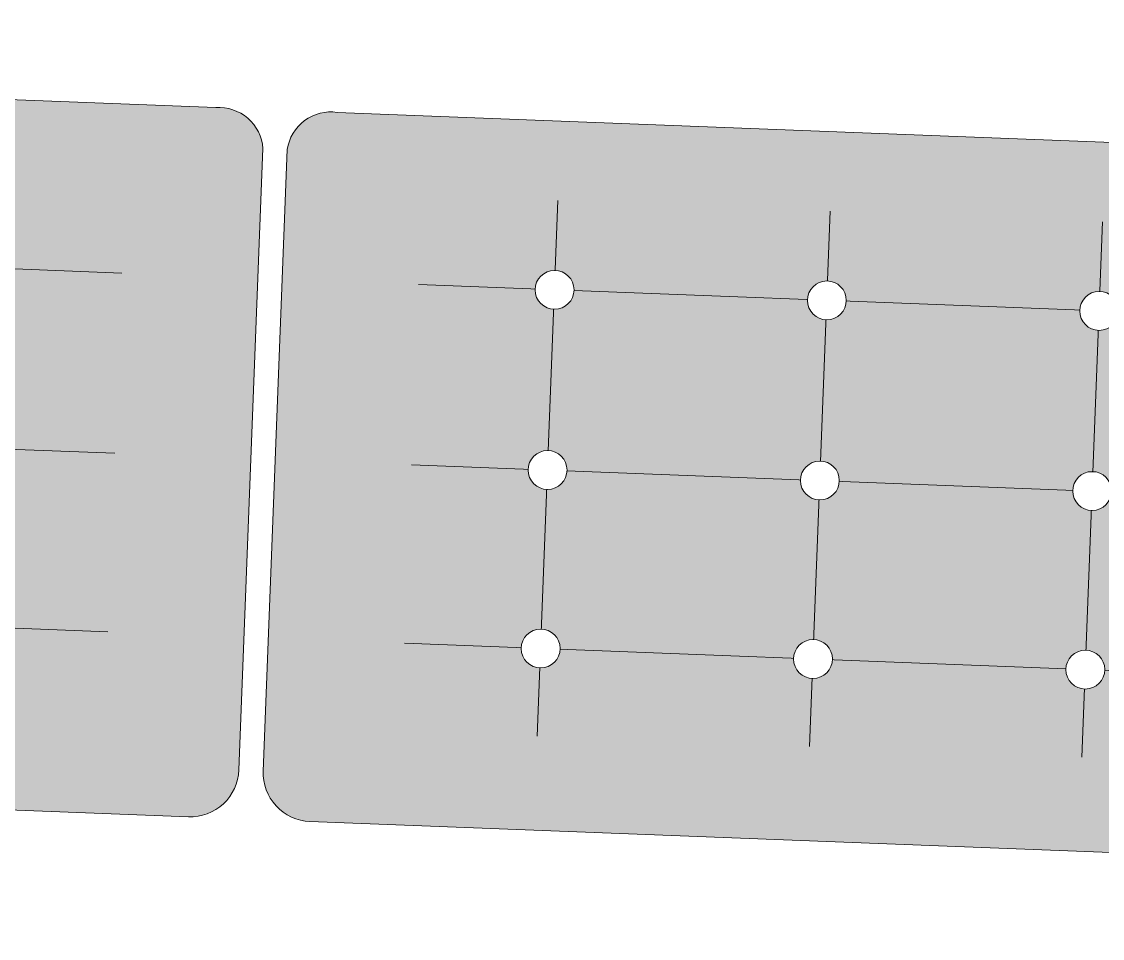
# Model space of a CAD drawing. Header units: millimetres. Extents: x 37982 to 83307, y -4479 to 56252.
# Drawn here: x 49845 to 50957, y 18488 to 19432 of the extents above; entities that cross this region are included whole.
import ezdxf

# ---------------------------------------------------------------- set-up
doc = ezdxf.new("R2010")
doc.units = ezdxf.units.MM
doc.header["$MEASUREMENT"] = 0
doc.layers.add('FIXT-JNRY-PART', color=42, linetype='Continuous', lineweight=0)
doc.layers.add('FURN-PLNT', color=211, linetype='Continuous', lineweight=0)

# ---------------------------------------------------------------- blocks, each defined once
blk = doc.blocks.new('*U41')
at = {"linetype": 'ByBlock', "lineweight": -2}
blk.add_hatch(color=7, dxfattribs=at).paths.add_polyline_path([(-828.1, 349.7, -0.414214), (-776.6, 387.8), (809.2, 326.5, -0.414214), (857.6, 284.6), (832.9, -354.9, -0.414214), (781, -403), (-804.8, -341.7, -0.414214), (-852.8, -289.8)])
at = {"color": 0, "linetype": 'ByBlock', "lineweight": -2}
for p, q in [((-549.6, 297.1), (-570.9, -253.8)), ((-269.5, 286.3), (-290.8, -264.6)), ((10.6, 275.4), (-10.6, -275.4)), ((-693.2, 210.7), (707.4, 156.6)), ((-700.4, 25.3), (700.2, -28.8)), ((-707.5, -158.3), (693.1, -212.4))]:
    blk.add_line(p, q, dxfattribs=at)
at = {"color": 0, "linetype": 'ByBlock', "lineweight": -2, "flags": 128}
blk.add_lwpolyline([(-828.1, 349.7, -0.414214), (-776.6, 387.8), (809.2, 326.5, -0.414214), (857.6, 284.6), (832.9, -354.9, -0.414214), (781, -403), (-804.8, -341.7, -0.414214), (-852.8, -289.8), (-828.1, 349.7)], format="xyb", close=True, dxfattribs=at)
at = {"color": 0, "linetype": 'ByBlock', "lineweight": -2}
for points in [[(-533.2, 204.5), (-533.1, 205.8), (-533.2, 207), (-533.4, 208.3), (-533.6, 209.5), (-533.9, 210.7), (-534.3, 211.9), (-534.7, 213.1), (-535.3, 214.2), (-535.8, 215.3), (-536.5, 216.4), (-537.2, 217.4), (-538, 218.4), (-538.9, 219.3), (-539.8, 220.2), (-540.8, 221), (-541.8, 221.7), (-542.8, 222.4), (-543.9, 223), (-545.1, 223.6), (-546.2, 224), (-547.4, 224.4), (-548.6, 224.8), (-549.9, 225), (-551.1, 225.2), (-552.4, 225.3), (-553.6, 225.3), (-554.9, 225.2), (-556.1, 225), (-557.4, 224.8), (-558.6, 224.5), (-559.8, 224.1), (-560.9, 223.7), (-562.1, 223.2), (-563.2, 222.6), (-564.3, 221.9), (-565.3, 221.2), (-566.3, 220.4), (-567.2, 219.5), (-568, 218.6), (-568.8, 217.6), (-569.6, 216.6), (-570.3, 215.6), (-570.9, 214.5), (-571.4, 213.3), (-571.9, 212.2), (-572.3, 211), (-572.6, 209.8), (-572.9, 208.5), (-573, 207.3), (-573.1, 206), (-573.1, 204.8), (-573.1, 203.5), (-572.9, 202.3), (-572.7, 201), (-572.4, 199.8), (-572, 198.6), (-571.5, 197.5), (-571, 196.3), (-570.4, 195.2), (-569.8, 194.1), (-569, 193.1), (-568.2, 192.2), (-567.4, 191.2), (-566.5, 190.4), (-565.5, 189.6), (-564.5, 188.8), (-563.4, 188.1), (-562.3, 187.5), (-561.2, 187), (-560, 186.5), (-558.9, 186.1), (-557.6, 185.8), (-556.4, 185.5), (-555.2, 185.4), (-553.9, 185.3), (-552.7, 185.3), (-551.4, 185.3), (-550.1, 185.5), (-548.9, 185.7), (-547.7, 186), (-546.5, 186.4), (-545.3, 186.9), (-544.2, 187.4), (-543.1, 188), (-542, 188.6), (-541, 189.4), (-540, 190.2), (-539.1, 191), (-538.2, 191.9), (-537.4, 192.9), (-536.7, 193.9), (-536, 195), (-535.4, 196.1), (-534.8, 197.2), (-534.4, 198.4), (-534, 199.6), (-533.6, 200.8), (-533.4, 202)], [(-253, 193.7), (-253, 194.9), (-253.1, 196.2), (-253.2, 197.4), (-253.5, 198.7), (-253.8, 199.9), (-254.2, 201.1), (-254.6, 202.3), (-255.1, 203.4), (-255.7, 204.5), (-256.4, 205.6), (-257.1, 206.6), (-257.9, 207.6), (-258.8, 208.5), (-259.7, 209.4), (-260.6, 210.2), (-261.7, 210.9), (-262.7, 211.6), (-263.8, 212.2), (-264.9, 212.7), (-266.1, 213.2), (-267.3, 213.6), (-268.5, 213.9), (-269.7, 214.2), (-271, 214.3), (-272.2, 214.4), (-273.5, 214.4), (-274.8, 214.4), (-276, 214.2), (-277.2, 214), (-278.5, 213.7), (-279.7, 213.3), (-280.8, 212.9), (-282, 212.3), (-283.1, 211.7), (-284.1, 211.1), (-285.2, 210.3), (-286.1, 209.5), (-287.1, 208.7), (-287.9, 207.8), (-288.7, 206.8), (-289.5, 205.8), (-290.2, 204.7), (-290.8, 203.7), (-291.3, 202.5), (-291.8, 201.4), (-292.2, 200.2), (-292.5, 198.9), (-292.8, 197.7), (-292.9, 196.5), (-293, 195.2), (-293, 194), (-292.9, 192.7), (-292.8, 191.5), (-292.6, 190.2), (-292.3, 189), (-291.9, 187.8), (-291.4, 186.6), (-290.9, 185.5), (-290.3, 184.4), (-289.6, 183.3), (-288.9, 182.3), (-288.1, 181.3), (-287.3, 180.4), (-286.4, 179.5), (-285.4, 178.7), (-284.4, 178), (-283.3, 177.3), (-282.2, 176.7), (-281.1, 176.1), (-279.9, 175.7), (-278.7, 175.3), (-277.5, 175), (-276.3, 174.7), (-275, 174.5), (-273.8, 174.5), (-272.5, 174.4), (-271.3, 174.5), (-270, 174.7), (-268.8, 174.9), (-267.6, 175.2), (-266.4, 175.6), (-265.2, 176), (-264.1, 176.6), (-263, 177.2), (-261.9, 177.8), (-260.9, 178.6), (-259.9, 179.3), (-259, 180.2), (-258.1, 181.1), (-257.3, 182.1), (-256.6, 183.1), (-255.9, 184.1), (-255.3, 185.2), (-254.7, 186.4), (-254.3, 187.5), (-253.9, 188.7), (-253.5, 189.9), (-253.3, 191.2)], [(27.1, 182.8), (27.1, 184.1), (27, 185.4), (26.9, 186.6), (26.6, 187.8), (26.3, 189.1), (26, 190.3), (25.5, 191.4), (25, 192.6), (24.4, 193.7), (23.7, 194.7), (23, 195.8), (22.2, 196.7), (21.3, 197.7), (20.4, 198.5), (19.5, 199.3), (18.5, 200.1), (17.4, 200.8), (16.3, 201.4), (15.2, 201.9), (14, 202.4), (12.8, 202.8), (11.6, 203.1), (10.4, 203.3), (9.1, 203.5), (7.9, 203.6), (6.6, 203.6), (5.4, 203.5), (4.1, 203.4), (2.9, 203.2), (1.7, 202.9), (0.5, 202.5), (-0.7, 202), (-1.9, 201.5), (-3, 200.9), (-4, 200.2), (-5, 199.5), (-6, 198.7), (-6.9, 197.9), (-7.8, 197), (-8.6, 196), (-9.4, 195), (-10, 193.9), (-10.7, 192.8), (-11.2, 191.7), (-11.7, 190.5), (-12.1, 189.3), (-12.4, 188.1), (-12.6, 186.9), (-12.8, 185.6), (-12.9, 184.4), (-12.9, 183.1), (-12.8, 181.9), (-12.7, 180.6), (-12.5, 179.4), (-12.1, 178.2), (-11.8, 177), (-11.3, 175.8), (-10.8, 174.7), (-10.2, 173.6), (-9.5, 172.5), (-8.8, 171.5), (-8, 170.5), (-7.1, 169.6), (-6.2, 168.7), (-5.3, 167.9), (-4.3, 167.2), (-3.2, 166.5), (-2.1, 165.9), (-1, 165.3), (0.2, 164.9), (1.4, 164.5), (2.6, 164.1), (3.8, 163.9), (5.1, 163.7), (6.3, 163.6), (7.6, 163.6), (8.8, 163.7), (10.1, 163.8), (11.3, 164.1), (12.5, 164.4), (13.7, 164.8), (14.9, 165.2), (16, 165.7), (17.2, 166.3), (18.2, 167), (19.2, 167.7), (20.2, 168.5), (21.1, 169.4), (22, 170.3), (22.8, 171.2), (23.6, 172.3), (24.2, 173.3), (24.9, 174.4), (25.4, 175.5), (25.9, 176.7), (26.3, 177.9), (26.6, 179.1), (26.8, 180.3)], [(-540.3, 19.1), (-540.3, 20.4), (-540.4, 21.6), (-540.5, 22.9), (-540.7, 24.1), (-541.1, 25.3), (-541.4, 26.5), (-541.9, 27.7), (-542.4, 28.9), (-543, 30), (-543.7, 31), (-544.4, 32), (-545.2, 33), (-546.1, 33.9), (-547, 34.8), (-547.9, 35.6), (-548.9, 36.4), (-550, 37), (-551.1, 37.7), (-552.2, 38.2), (-553.4, 38.7), (-554.6, 39.1), (-555.8, 39.4), (-557, 39.6), (-558.3, 39.8), (-559.5, 39.9), (-560.8, 39.9), (-562, 39.8), (-563.3, 39.7), (-564.5, 39.5), (-565.7, 39.1), (-566.9, 38.8), (-568.1, 38.3), (-569.2, 37.8), (-570.4, 37.2), (-571.4, 36.5), (-572.4, 35.8), (-573.4, 35), (-574.3, 34.1), (-575.2, 33.2), (-576, 32.3), (-576.8, 31.3), (-577.4, 30.2), (-578.1, 29.1), (-578.6, 28), (-579.1, 26.8), (-579.5, 25.6), (-579.8, 24.4), (-580, 23.2), (-580.2, 21.9), (-580.3, 20.7), (-580.3, 19.4), (-580.2, 18.2), (-580.1, 16.9), (-579.8, 15.7), (-579.5, 14.5), (-579.2, 13.3), (-578.7, 12.1), (-578.2, 11), (-577.6, 9.8), (-576.9, 8.8), (-576.2, 7.8), (-575.4, 6.8), (-574.5, 5.9), (-573.6, 5), (-572.7, 4.2), (-571.7, 3.4), (-570.6, 2.8), (-569.5, 2.1), (-568.4, 1.6), (-567.2, 1.1), (-566, 0.7), (-564.8, 0.4), (-563.6, 0.2), (-562.3, 0), (-561.1, -0.1), (-559.8, -0.1), (-558.6, 0), (-557.3, 0.1), (-556.1, 0.4), (-554.9, 0.7), (-553.7, 1), (-552.5, 1.5), (-551.3, 2), (-550.2, 2.6), (-549.2, 3.3), (-548.2, 4), (-547.2, 4.8), (-546.3, 5.7), (-545.4, 6.6), (-544.6, 7.5), (-543.8, 8.5), (-543.2, 9.6), (-542.5, 10.7), (-542, 11.8), (-541.5, 13), (-541.1, 14.2), (-540.8, 15.4), (-540.6, 16.6)], [(-260.2, 8.3), (-260.2, 9.6), (-260.3, 10.8), (-260.4, 12.1), (-260.6, 13.3), (-260.9, 14.5), (-261.3, 15.7), (-261.8, 16.9), (-262.3, 18), (-262.9, 19.1), (-263.6, 20.2), (-264.3, 21.2), (-265.1, 22.2), (-265.9, 23.1), (-266.8, 24), (-267.8, 24.8), (-268.8, 25.5), (-269.9, 26.2), (-271, 26.8), (-272.1, 27.4), (-273.3, 27.8), (-274.5, 28.2), (-275.7, 28.6), (-276.9, 28.8), (-278.2, 29), (-279.4, 29.1), (-280.7, 29.1), (-281.9, 29), (-283.2, 28.9), (-284.4, 28.6), (-285.6, 28.3), (-286.8, 27.9), (-288, 27.5), (-289.1, 27), (-290.2, 26.4), (-291.3, 25.7), (-292.3, 25), (-293.3, 24.2), (-294.2, 23.3), (-295.1, 22.4), (-295.9, 21.4), (-296.6, 20.4), (-297.3, 19.4), (-297.9, 18.3), (-298.5, 17.2), (-299, 16), (-299.3, 14.8), (-299.7, 13.6), (-299.9, 12.3), (-300.1, 11.1), (-300.2, 9.9), (-300.2, 8.6), (-300.1, 7.3), (-300, 6.1), (-299.7, 4.9), (-299.4, 3.6), (-299, 2.4), (-298.6, 1.3), (-298.1, 0.1), (-297.5, -1), (-296.8, -2), (-296.1, -3.1), (-295.3, -4), (-294.4, -5), (-293.5, -5.8), (-292.6, -6.6), (-291.5, -7.4), (-290.5, -8.1), (-289.4, -8.7), (-288.3, -9.2), (-287.1, -9.7), (-285.9, -10.1), (-284.7, -10.4), (-283.5, -10.7), (-282.2, -10.8), (-281, -10.9), (-279.7, -10.9), (-278.4, -10.8), (-277.2, -10.7), (-276, -10.5), (-274.7, -10.2), (-273.5, -9.8), (-272.4, -9.3), (-271.2, -8.8), (-270.1, -8.2), (-269.1, -7.5), (-268, -6.8), (-267.1, -6), (-266.1, -5.2), (-265.3, -4.3), (-264.5, -3.3), (-263.7, -2.3), (-263, -1.2), (-262.4, -0.1), (-261.9, 1), (-261.4, 2.2), (-261, 3.4), (-260.7, 4.6), (-260.5, 5.8)], [(19.9, -2.5), (19.9, -1.3), (19.9, 0), (19.7, 1.2), (19.5, 2.5), (19.2, 3.7), (18.8, 4.9), (18.3, 6.1), (17.8, 7.2), (17.2, 8.3), (16.6, 9.4), (15.8, 10.4), (15, 11.4), (14.2, 12.3), (13.3, 13.2), (12.3, 14), (11.3, 14.7), (10.2, 15.4), (9.1, 16), (8, 16.6), (6.8, 17), (5.7, 17.4), (4.4, 17.7), (3.2, 18), (2, 18.2), (0.7, 18.2), (-0.6, 18.2), (-1.8, 18.2), (-3.1, 18), (-4.3, 17.8), (-5.5, 17.5), (-6.7, 17.1), (-7.9, 16.7), (-9, 16.1), (-10.1, 15.5), (-11.2, 14.9), (-12.2, 14.1), (-13.2, 13.4), (-14.1, 12.5), (-15, 11.6), (-15.8, 10.6), (-16.5, 9.6), (-17.2, 8.6), (-17.8, 7.5), (-18.4, 6.3), (-18.8, 5.2), (-19.2, 4), (-19.6, 2.8), (-19.8, 1.5), (-20, 0.3), (-20.1, -1), (-20.1, -2.2), (-20, -3.5), (-19.8, -4.7), (-19.6, -6), (-19.3, -7.2), (-18.9, -8.4), (-18.5, -9.6), (-18, -10.7), (-17.4, -11.8), (-16.7, -12.9), (-16, -13.9), (-15.2, -14.9), (-14.3, -15.8), (-13.4, -16.7), (-12.4, -17.5), (-11.4, -18.2), (-10.4, -18.9), (-9.3, -19.5), (-8.1, -20), (-7, -20.5), (-5.8, -20.9), (-4.6, -21.2), (-3.3, -21.5), (-2.1, -21.6), (-0.8, -21.7), (0.4, -21.7), (1.7, -21.7), (2.9, -21.5), (4.2, -21.3), (5.4, -21), (6.6, -20.6), (7.7, -20.2), (8.9, -19.6), (10, -19), (11.1, -18.4), (12.1, -17.6), (13.1, -16.8), (14, -16), (14.8, -15.1), (15.6, -14.1), (16.4, -13.1), (17.1, -12.1), (17.7, -11), (18.2, -9.8), (18.7, -8.7), (19.1, -7.5), (19.4, -6.3), (19.7, -5)], [(-547.4, -164.5), (-547.4, -163.2), (-547.5, -162), (-547.6, -160.7), (-547.8, -159.5), (-548.1, -158.3), (-548.5, -157.1), (-549, -155.9), (-549.5, -154.8), (-550.1, -153.7), (-550.8, -152.6), (-551.5, -151.6), (-552.3, -150.6), (-553.2, -149.7), (-554.1, -148.8), (-555, -148), (-556, -147.3), (-557.1, -146.6), (-558.2, -146), (-559.3, -145.4), (-560.5, -144.9), (-561.7, -144.5), (-562.9, -144.2), (-564.1, -144), (-565.4, -143.8), (-566.6, -143.7), (-567.9, -143.7), (-569.1, -143.8), (-570.4, -143.9), (-571.6, -144.2), (-572.8, -144.5), (-574, -144.8), (-575.2, -145.3), (-576.3, -145.8), (-577.5, -146.4), (-578.5, -147.1), (-579.5, -147.8), (-580.5, -148.6), (-581.4, -149.5), (-582.3, -150.4), (-583.1, -151.3), (-583.9, -152.4), (-584.5, -153.4), (-585.1, -154.5), (-585.7, -155.6), (-586.2, -156.8), (-586.6, -158), (-586.9, -159.2), (-587.1, -160.4), (-587.3, -161.7), (-587.4, -162.9), (-587.4, -164.2), (-587.3, -165.5), (-587.2, -166.7), (-586.9, -167.9), (-586.6, -169.2), (-586.3, -170.4), (-585.8, -171.5), (-585.3, -172.7), (-584.7, -173.8), (-584, -174.8), (-583.3, -175.9), (-582.5, -176.8), (-581.6, -177.8), (-580.7, -178.6), (-579.8, -179.4), (-578.8, -180.2), (-577.7, -180.9), (-576.6, -181.5), (-575.5, -182), (-574.3, -182.5), (-573.1, -182.9), (-571.9, -183.2), (-570.7, -183.4), (-569.4, -183.6), (-568.2, -183.7), (-566.9, -183.7), (-565.7, -183.6), (-564.4, -183.5), (-563.2, -183.3), (-562, -183), (-560.8, -182.6), (-559.6, -182.1), (-558.4, -181.6), (-557.3, -181), (-556.3, -180.3), (-555.3, -179.6), (-554.3, -178.8), (-553.4, -178), (-552.5, -177), (-551.7, -176.1), (-550.9, -175.1), (-550.3, -174), (-549.6, -172.9), (-549.1, -171.8), (-548.6, -170.6), (-548.2, -169.4), (-547.9, -168.2), (-547.7, -167)], [(-267.3, -175.3), (-267.3, -174.1), (-267.4, -172.8), (-267.5, -171.6), (-267.7, -170.3), (-268, -169.1), (-268.4, -167.9), (-268.9, -166.7), (-269.4, -165.6), (-270, -164.5), (-270.7, -163.4), (-271.4, -162.4), (-272.2, -161.4), (-273, -160.5), (-273.9, -159.6), (-274.9, -158.8), (-275.9, -158.1), (-277, -157.4), (-278.1, -156.8), (-279.2, -156.2), (-280.4, -155.8), (-281.6, -155.4), (-282.8, -155.1), (-284, -154.8), (-285.3, -154.6), (-286.5, -154.6), (-287.8, -154.5), (-289, -154.6), (-290.3, -154.8), (-291.5, -155), (-292.7, -155.3), (-293.9, -155.7), (-295.1, -156.1), (-296.2, -156.7), (-297.3, -157.3), (-298.4, -157.9), (-299.4, -158.6), (-300.4, -159.4), (-301.3, -160.3), (-302.2, -161.2), (-303, -162.2), (-303.7, -163.2), (-304.4, -164.2), (-305, -165.3), (-305.6, -166.5), (-306, -167.6), (-306.4, -168.8), (-306.8, -170), (-307, -171.3), (-307.2, -172.5), (-307.3, -173.8), (-307.3, -175), (-307.2, -176.3), (-307.1, -177.5), (-306.8, -178.8), (-306.5, -180), (-306.1, -181.2), (-305.7, -182.4), (-305.2, -183.5), (-304.6, -184.6), (-303.9, -185.7), (-303.2, -186.7), (-302.4, -187.7), (-301.5, -188.6), (-300.6, -189.4), (-299.7, -190.3), (-298.6, -191), (-297.6, -191.7), (-296.5, -192.3), (-295.4, -192.8), (-294.2, -193.3), (-293, -193.7), (-291.8, -194), (-290.6, -194.3), (-289.3, -194.4), (-288.1, -194.5), (-286.8, -194.5), (-285.5, -194.5), (-284.3, -194.3), (-283.1, -194.1), (-281.8, -193.8), (-280.6, -193.4), (-279.5, -193), (-278.3, -192.4), (-277.2, -191.8), (-276.2, -191.2), (-275.1, -190.4), (-274.2, -189.6), (-273.2, -188.8), (-272.4, -187.9), (-271.6, -186.9), (-270.8, -185.9), (-270.1, -184.8), (-269.5, -183.7), (-269, -182.6), (-268.5, -181.5), (-268.1, -180.3), (-267.8, -179), (-267.5, -177.8)], [(12.8, -186.1), (12.8, -184.9), (12.8, -183.6), (12.6, -182.4), (12.4, -181.1), (12.1, -179.9), (11.7, -178.7), (11.2, -177.6), (10.7, -176.4), (10.1, -175.3), (9.5, -174.2), (8.7, -173.2), (7.9, -172.2), (7.1, -171.3), (6.2, -170.5), (5.2, -169.7), (4.2, -168.9), (3.1, -168.2), (2, -167.6), (0.9, -167.1), (-0.3, -166.6), (-1.4, -166.2), (-2.7, -165.9), (-3.9, -165.6), (-5.1, -165.5), (-6.4, -165.4), (-7.6, -165.4), (-8.9, -165.4), (-10.1, -165.6), (-11.4, -165.8), (-12.6, -166.1), (-13.8, -166.5), (-15, -167), (-16.1, -167.5), (-17.2, -168.1), (-18.3, -168.7), (-19.3, -169.5), (-20.3, -170.3), (-21.2, -171.1), (-22.1, -172), (-22.9, -173), (-23.6, -174), (-24.3, -175.1), (-24.9, -176.2), (-25.5, -177.3), (-25.9, -178.5), (-26.3, -179.6), (-26.7, -180.9), (-26.9, -182.1), (-27.1, -183.3), (-27.1, -184.6), (-27.2, -185.8), (-27.1, -187.1), (-26.9, -188.4), (-26.7, -189.6), (-26.4, -190.8), (-26, -192), (-25.6, -193.2), (-25, -194.3), (-24.5, -195.4), (-23.8, -196.5), (-23.1, -197.5), (-22.3, -198.5), (-21.4, -199.4), (-20.5, -200.3), (-19.5, -201.1), (-18.5, -201.8), (-17.5, -202.5), (-16.4, -203.1), (-15.2, -203.7), (-14.1, -204.1), (-12.9, -204.5), (-11.7, -204.9), (-10.4, -205.1), (-9.2, -205.3), (-7.9, -205.4), (-6.7, -205.4), (-5.4, -205.3), (-4.2, -205.1), (-2.9, -204.9), (-1.7, -204.6), (-0.5, -204.2), (0.6, -203.8), (1.8, -203.3), (2.9, -202.7), (4, -202), (5, -201.3), (6, -200.5), (6.9, -199.6), (7.7, -198.7), (8.6, -197.7), (9.3, -196.7), (10, -195.7), (10.6, -194.6), (11.1, -193.4), (11.6, -192.3), (12, -191.1), (12.3, -189.9), (12.6, -188.6)]]:
    blk.add_wipeout(points, dxfattribs=at)
for centre in [(-553.1, 205.3), (-273, 194.4), (7.1, 183.6), (-560.3, 19.9), (-280.2, 9.1), (-0.1, -1.7), (-567.4, -163.7), (-287.3, -174.5), (-7.2, -185.4)]:
    blk.add_circle(centre, 20, dxfattribs=at)
blk = doc.blocks.new('*U42')
at = {"linetype": 'ByBlock', "lineweight": -2}
blk.add_hatch(color=7, dxfattribs=at).paths.add_polyline_path([(-793.1, 348.4, -0.414214), (-741.6, 386.4), (804.2, 326.7, -0.414214), (852.6, 284.8), (827.9, -354.7, -0.414214), (776, -402.8), (-769.8, -343, -0.414214), (-817.8, -291.1)])
at = {"color": 0, "linetype": 'ByBlock', "lineweight": -2}
for p, q in [((-693.2, 210.7), (707.4, 156.6)), ((-700.4, 25.3), (700.2, -28.8)), ((-707.5, -158.3), (693.1, -212.4))]:
    blk.add_line(p, q, dxfattribs=at)
at = {"color": 0, "linetype": 'ByBlock', "lineweight": -2, "flags": 128}
blk.add_lwpolyline([(-793.1, 348.4, -0.414214), (-741.6, 386.4), (804.2, 326.7, -0.414214), (852.6, 284.8), (827.9, -354.7, -0.414214), (776, -402.8), (-769.8, -343, -0.414214), (-817.8, -291.1), (-793.1, 348.4)], format="xyb", close=True, dxfattribs=at)

msp = doc.modelspace()

# ---------------------------------------------------------------- wipeouts: each hides what was drawn before it
msp.add_wipeout([(51830.4, 18488.5), (48364.1, 18622.4), (48394.4, 19406.8), (48399.4, 19406.7), (48400.4, 19431.6), (51856.7, 19298.1), (51855.7, 19273.1), (51860.7, 19272.9)]).dxf.layer = 'FIXT-JNRY-PART'

# ---------------------------------------------------------------- next in the draw order: wipeouts: each hides what was drawn before it
msp.add_wipeout([(51825.6, 18493.6), (50077.5, 18561.2), (50078.4, 18586.2), (51801.6, 18519.6)]).dxf.layer = 'FIXT-JNRY-PART'

# ---------------------------------------------------------------- next in the draw order: block references
at = {"layer": 'FURN-PLNT'}
msp.add_blockref('*U41', (50946.6, 18950.4), dxfattribs=at)

# ---------------------------------------------------------------- next in the draw order: wipeouts: each hides what was drawn before it
msp.add_wipeout([(48369.3, 18627.2), (50077.5, 18561.2), (50078.4, 18586.2), (48395.2, 18651.2)]).dxf.layer = 'FIXT-JNRY-PART'

# ---------------------------------------------------------------- next in the draw order: block references
msp.add_blockref('*U42', (49240.9, 19016.4), dxfattribs=at)

doc.saveas('drawing.dxf')
